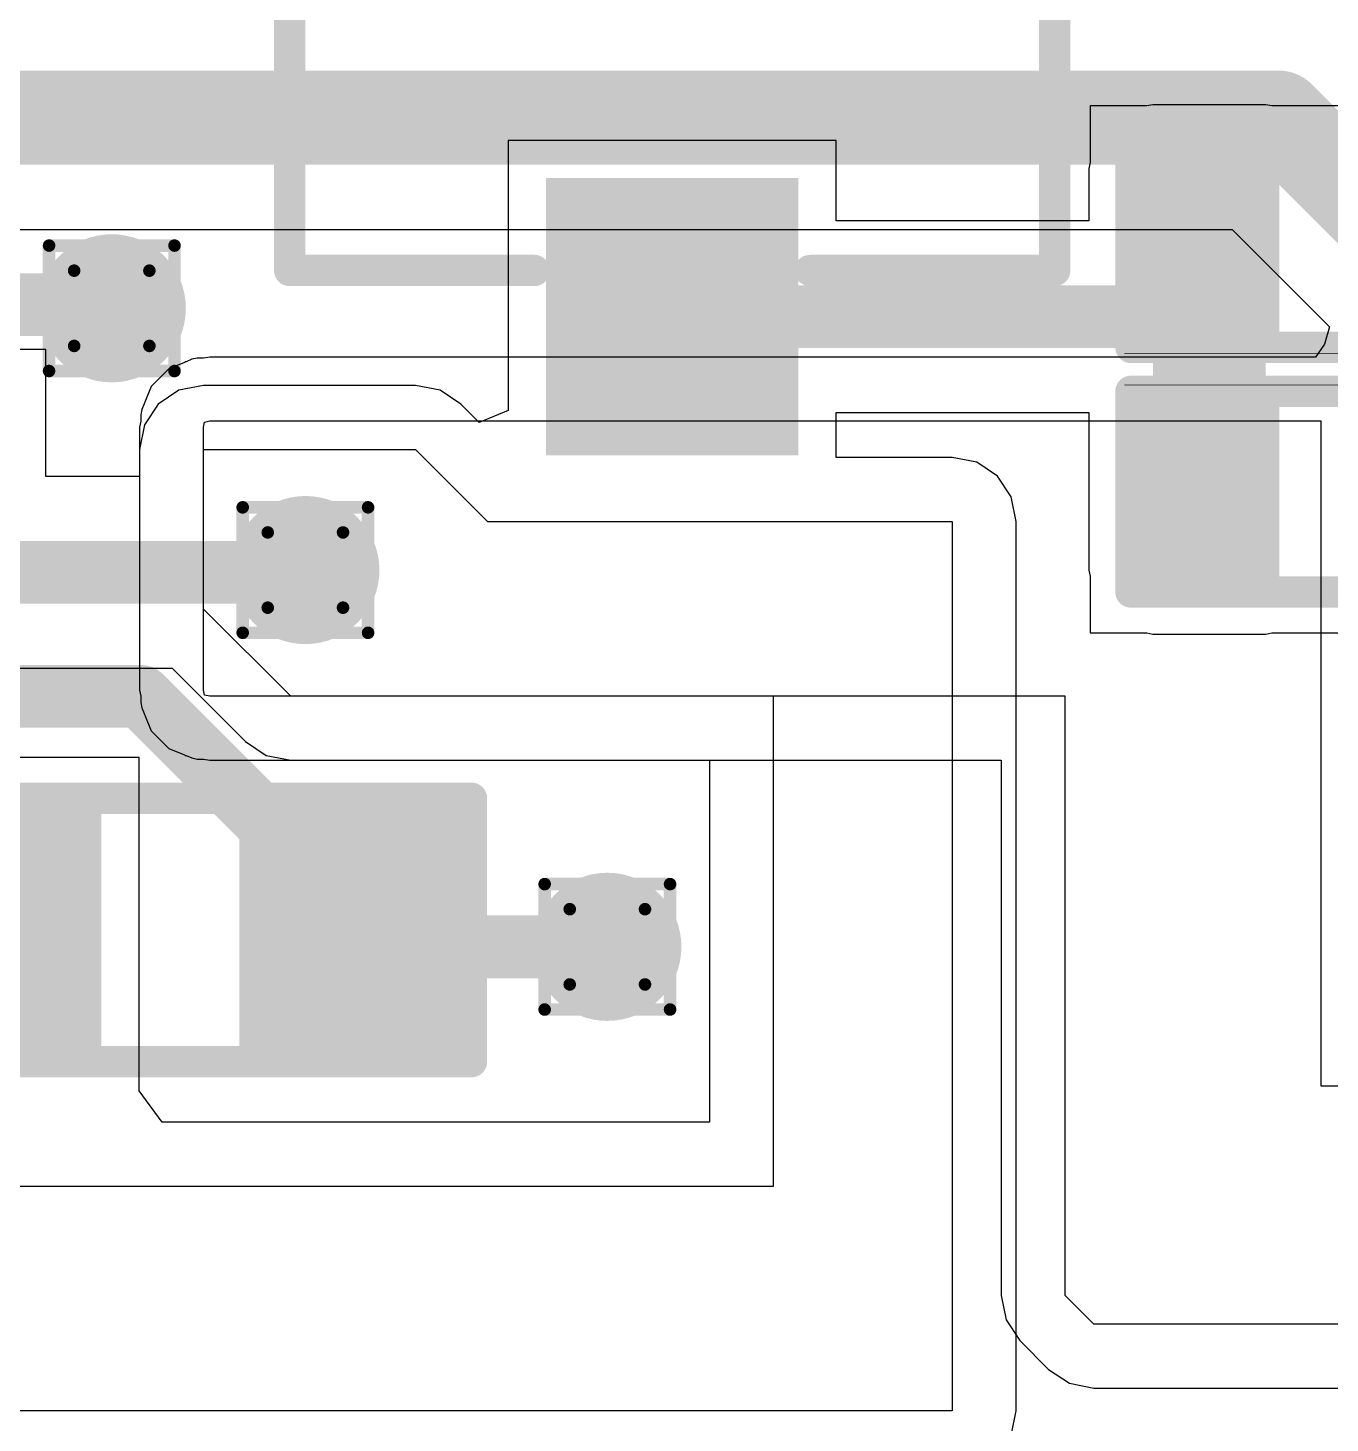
# Model space of a CAD drawing. Header units: inches. Extents: x 0 to 355, y -10 to 78.
# Drawn here: x 41.85 to 47.12, y 5.7 to 11.35 of the extents above; entities that cross this region are included whole.
import ezdxf

# ---------------------------------------------------------------- set-up
doc = ezdxf.new("R2010")
doc.units = ezdxf.units.IN
for name, color, linetype in [('Bottom Layer', 5, 'Continuous'), ('Drill Drawing', 1, 'Continuous'), ('Top Layer', 1, 'Continuous'), ('Top Overlay', 2, 'Continuous'), ('Top Paste', 8, 'Continuous'), ('Top Solder', 216, 'Continuous'), ('Via Holes', 16, 'Continuous')]:
    doc.layers.add(name, color=color, linetype=linetype)

# ---------------------------------------------------------------- blocks, each defined once
blk = doc.blocks.new('R___0402_36')
at = {"layer": 'Top Layer'}
for points in [[(-0.6985, -0.3175), (-0.6985, 0.3175), (-0.2413, 0.3175), (-0.2413, -0.3175)], [(0.2413, -0.3175), (0.2413, 0.3175), (0.6985, 0.3175), (0.6985, -0.3175)]]:
    blk.add_hatch(color=1, dxfattribs=at).paths.add_polyline_path(points)
at = {"layer": 'Top Paste'}
for points in [[(-0.6985, -0.3175), (-0.6985, 0.3175), (-0.2413, 0.3175), (-0.2413, -0.3175)], [(0.2413, -0.3175), (0.2413, 0.3175), (0.6985, 0.3175), (0.6985, -0.3175)]]:
    blk.add_hatch(color=8, dxfattribs=at).paths.add_polyline_path(points)
at = {"layer": 'Top Solder'}
for points in [[(-0.7535, -0.3725), (-0.7535, 0.3725), (-0.1863, 0.3725), (-0.1863, -0.3725)], [(0.1863, -0.3725), (0.1863, 0.3725), (0.7535, 0.3725), (0.7535, -0.3725)]]:
    blk.add_hatch(color=216, dxfattribs=at).paths.add_polyline_path(points)
at = {"layer": 'Top Overlay'}
for points in [[(-0.7874, 0.4064, 0.127, 0.127, 0), (0.7874, 0.4064, 0.127, 0.127, 0)], [(-0.7874, -0.4064, 0.127, 0.127, 0), (-0.7874, 0.4064, 0.127, 0.127, 0)], [(0.7874, -0.4064, 0.127, 0.127, 0), (0.7874, 0.4064, 0.127, 0.127, 0)], [(-0.7874, -0.4064, 0.127, 0.127, 0), (0.7874, -0.4064, 0.127, 0.127, 0)], [(-0.8128, -0.4318, 0.00323, 0.00323, 0), (0.8128, -0.4318, 0.00323, 0.00323, 0)]]:
    blk.add_lwpolyline(points, format="xyseb", dxfattribs=at)
for points in [[(-0.8191, 0.4064, 0.0635, 0.0635, 1), (-0.7556, 0.4064, 0.0635, 0.0635, 1)], [(-0.8191, 0.4064, 0.0635, 0.0635, 1), (-0.7556, 0.4064, 0.0635, 0.0635, 1)], [(0.7556, 0.4064, 0.0635, 0.0635, 1), (0.8191, 0.4064, 0.0635, 0.0635, 1)], [(0.7556, 0.4064, 0.0635, 0.0635, 1), (0.8191, 0.4064, 0.0635, 0.0635, 1)], [(-0.8191, -0.4064, 0.0635, 0.0635, 1), (-0.7556, -0.4064, 0.0635, 0.0635, 1)], [(-0.8191, -0.4064, 0.0635, 0.0635, 1), (-0.7556, -0.4064, 0.0635, 0.0635, 1)], [(0.7556, -0.4064, 0.0635, 0.0635, 1), (0.8191, -0.4064, 0.0635, 0.0635, 1)], [(0.7556, -0.4064, 0.0635, 0.0635, 1), (0.8191, -0.4064, 0.0635, 0.0635, 1)], [(-0.8136, -0.4318, 0.00161, 0.00161, 1), (-0.812, -0.4318, 0.00161, 0.00161, 1)], [(0.812, -0.4318, 0.00161, 0.00161, 1), (0.8136, -0.4318, 0.00161, 0.00161, 1)]]:
    blk.add_lwpolyline(points, format="xyseb", close=True, dxfattribs=at)
blk = doc.blocks.new('R___0402_37')
at = {"layer": 'Top Layer'}
for points in [[(-0.6985, -0.3175), (-0.6985, 0.3175), (-0.2413, 0.3175), (-0.2413, -0.3175)], [(0.2413, -0.3175), (0.2413, 0.3175), (0.6985, 0.3175), (0.6985, -0.3175)]]:
    blk.add_hatch(color=1, dxfattribs=at).paths.add_polyline_path(points)
at = {"layer": 'Top Paste'}
for points in [[(-0.6985, -0.3175), (-0.6985, 0.3175), (-0.2413, 0.3175), (-0.2413, -0.3175)], [(0.2413, -0.3175), (0.2413, 0.3175), (0.6985, 0.3175), (0.6985, -0.3175)]]:
    blk.add_hatch(color=8, dxfattribs=at).paths.add_polyline_path(points)
at = {"layer": 'Top Solder'}
for points in [[(-0.7535, -0.3725), (-0.7535, 0.3725), (-0.1863, 0.3725), (-0.1863, -0.3725)], [(0.1863, -0.3725), (0.1863, 0.3725), (0.7535, 0.3725), (0.7535, -0.3725)]]:
    blk.add_hatch(color=216, dxfattribs=at).paths.add_polyline_path(points)
at = {"layer": 'Top Overlay'}
for points in [[(-0.7874, 0.4064, 0.127, 0.127, 0), (-0.7874, -0.4064, 0.127, 0.127, 0)], [(0.7874, 0.4064, 0.127, 0.127, 0), (-0.7874, 0.4064, 0.127, 0.127, 0)], [(0.7874, 0.4064, 0.127, 0.127, 0), (0.7874, -0.4064, 0.127, 0.127, 0)], [(0.7874, -0.4064, 0.127, 0.127, 0), (-0.7874, -0.4064, 0.127, 0.127, 0)], [(0.8128, -0.4318, 0.00323, 0.00323, 0), (-0.8128, -0.4318, 0.00323, 0.00323, 0)]]:
    blk.add_lwpolyline(points, format="xyseb", dxfattribs=at)
for points in [[(-0.8191, 0.4064, 0.0635, 0.0635, 1), (-0.7556, 0.4064, 0.0635, 0.0635, 1)], [(-0.8191, 0.4064, 0.0635, 0.0635, 1), (-0.7556, 0.4064, 0.0635, 0.0635, 1)], [(0.7556, 0.4064, 0.0635, 0.0635, 1), (0.8191, 0.4064, 0.0635, 0.0635, 1)], [(0.7556, 0.4064, 0.0635, 0.0635, 1), (0.8191, 0.4064, 0.0635, 0.0635, 1)], [(-0.8191, -0.4064, 0.0635, 0.0635, 1), (-0.7556, -0.4064, 0.0635, 0.0635, 1)], [(-0.8191, -0.4064, 0.0635, 0.0635, 1), (-0.7556, -0.4064, 0.0635, 0.0635, 1)], [(0.7556, -0.4064, 0.0635, 0.0635, 1), (0.8191, -0.4064, 0.0635, 0.0635, 1)], [(0.7556, -0.4064, 0.0635, 0.0635, 1), (0.8191, -0.4064, 0.0635, 0.0635, 1)], [(-0.8136, -0.4318, 0.00161, 0.00161, 1), (-0.812, -0.4318, 0.00161, 0.00161, 1)], [(0.812, -0.4318, 0.00161, 0.00161, 1), (0.8136, -0.4318, 0.00161, 0.00161, 1)]]:
    blk.add_lwpolyline(points, format="xyseb", close=True, dxfattribs=at)
blk = doc.blocks.new('R___0603_48')
at = {"layer": 'Top Layer'}
for points in [[(-0.381, 0.4445), (-0.381, -0.4445), (-1.143, -0.4445), (-1.143, 0.4445)], [(1.143, 0.4445), (1.143, -0.4445), (0.381, -0.4445), (0.381, 0.4445)]]:
    blk.add_hatch(color=1, dxfattribs=at).paths.add_polyline_path(points)
at = {"layer": 'Top Paste'}
for points in [[(-0.381, 0.4445), (-0.381, -0.4445), (-1.143, -0.4445), (-1.143, 0.4445)], [(1.143, 0.4445), (1.143, -0.4445), (0.381, -0.4445), (0.381, 0.4445)]]:
    blk.add_hatch(color=8, dxfattribs=at).paths.add_polyline_path(points)
at = {"layer": 'Top Solder'}
for points in [[(-0.2794, 0.5461), (-0.2794, -0.5461), (-1.2446, -0.5461), (-1.2446, 0.5461)], [(1.2446, 0.5461), (1.2446, -0.5461), (0.2794, -0.5461), (0.2794, 0.5461)]]:
    blk.add_hatch(color=216, dxfattribs=at).paths.add_polyline_path(points)
at = {"layer": 'Top Overlay'}
for points in [[(1.2192, 0.5334, 0.127, 0.127, 0), (-1.2192, 0.5334, 0.127, 0.127, 0)], [(-1.2192, 0.5334, 0.127, 0.127, 0), (-1.2192, -0.5334, 0.127, 0.127, 0)], [(1.2192, 0.5334, 0.127, 0.127, 0), (1.2192, -0.5334, 0.127, 0.127, 0)], [(1.2192, -0.5334, 0.127, 0.127, 0), (-1.2192, -0.5334, 0.127, 0.127, 0)]]:
    blk.add_lwpolyline(points, format="xyseb", dxfattribs=at)
for points in [[(-1.25095, 0.5334, 0.0635, 0.0635, 1), (-1.18745, 0.5334, 0.0635, 0.0635, 1)], [(-1.25095, 0.5334, 0.0635, 0.0635, 1), (-1.18745, 0.5334, 0.0635, 0.0635, 1)], [(1.18745, 0.5334, 0.0635, 0.0635, 1), (1.25095, 0.5334, 0.0635, 0.0635, 1)], [(1.18745, 0.5334, 0.0635, 0.0635, 1), (1.25095, 0.5334, 0.0635, 0.0635, 1)], [(-1.25095, -0.5334, 0.0635, 0.0635, 1), (-1.18745, -0.5334, 0.0635, 0.0635, 1)], [(-1.25095, -0.5334, 0.0635, 0.0635, 1), (-1.18745, -0.5334, 0.0635, 0.0635, 1)], [(1.18745, -0.5334, 0.0635, 0.0635, 1), (1.25095, -0.5334, 0.0635, 0.0635, 1)], [(1.18745, -0.5334, 0.0635, 0.0635, 1), (1.25095, -0.5334, 0.0635, 0.0635, 1)]]:
    blk.add_lwpolyline(points, format="xyseb", close=True, dxfattribs=at)
blk = doc.blocks.new('S___23_62')
at = {"layer": 'Top Layer'}
for points in [[(-0.41, 1.46), (0.41, 1.46), (0.41, 0.54), (-0.41, 0.54)], [(-1.36, -0.54), (-0.54, -0.54), (-0.54, -1.46), (-1.36, -1.46)], [(0.54, -0.54), (1.36, -0.54), (1.36, -1.46), (0.54, -1.46)]]:
    blk.add_hatch(color=1, dxfattribs=at).paths.add_polyline_path(points)
at = {"layer": 'Top Paste'}
for points in [[(-0.41, 1.46), (0.41, 1.46), (0.41, 0.54), (-0.41, 0.54)], [(-1.36, -0.54), (-0.54, -0.54), (-0.54, -1.46), (-1.36, -1.46)], [(0.54, -0.54), (1.36, -0.54), (1.36, -1.46), (0.54, -1.46)]]:
    blk.add_hatch(color=8, dxfattribs=at).paths.add_polyline_path(points)
at = {"layer": 'Top Solder'}
for points in [[(-0.5116, 1.5616), (0.5116, 1.5616), (0.5116, 0.4384), (-0.5116, 0.4384)], [(-1.4616, -0.4384), (-0.4384, -0.4384), (-0.4384, -1.5616), (-1.4616, -1.5616)], [(0.4384, -0.4384), (1.4616, -0.4384), (1.4616, -1.5616), (0.4384, -1.5616)]]:
    blk.add_hatch(color=216, dxfattribs=at).paths.add_polyline_path(points)
at = {"layer": 'Top Overlay'}
for points in [[(-0.5588, 0.8128, 0.127, 0.127, 0), (-1.5494, 0.8128, 0.127, 0.127, 0)], [(-1.5494, 0.8128, 0.127, 0.127, 0), (-1.5494, -0.5842, 0.127, 0.127, 0)], [(1.5494, 0.8128, 0.127, 0.127, 0), (0.5588, 0.8128, 0.127, 0.127, 0)], [(1.5494, 0.8128, 0.127, 0.127, 0), (1.5494, -0.5842, 0.127, 0.127, 0)], [(0.3302, -0.7874, 0.127, 0.127, 0), (-0.3302, -0.7874, 0.127, 0.127, 0)], [(-1.6764, -1.0414, 0.127, 0.127, 0), (-1.6764, -1.2954, 0.127, 0.127, 0)], [(-1.5494, -1.1684, 0.127, 0.127, 0), (-1.6764, -1.0414, 0.127, 0.127, 0)], [(-1.5494, -1.1684, 0.127, 0.127, 0), (-1.6764, -1.2954, 0.127, 0.127, 0)]]:
    blk.add_lwpolyline(points, format="xyseb", dxfattribs=at)
for points in [[(-1.5812, 0.8128, 0.0635, 0.0635, 1), (-1.5176, 0.8128, 0.0635, 0.0635, 1)], [(-1.5812, 0.8128, 0.0635, 0.0635, 1), (-1.5176, 0.8128, 0.0635, 0.0635, 1)], [(-0.5905, 0.8128, 0.0635, 0.0635, 1), (-0.5271, 0.8128, 0.0635, 0.0635, 1)], [(0.5271, 0.8128, 0.0635, 0.0635, 1), (0.5905, 0.8128, 0.0635, 0.0635, 1)], [(1.5176, 0.8128, 0.0635, 0.0635, 1), (1.5812, 0.8128, 0.0635, 0.0635, 1)], [(1.5176, 0.8128, 0.0635, 0.0635, 1), (1.5812, 0.8128, 0.0635, 0.0635, 1)], [(-1.5812, -0.5842, 0.0635, 0.0635, 1), (-1.5176, -0.5842, 0.0635, 0.0635, 1)], [(1.5176, -0.5842, 0.0635, 0.0635, 1), (1.5812, -0.5842, 0.0635, 0.0635, 1)], [(-0.3619, -0.7874, 0.0635, 0.0635, 1), (-0.2984, -0.7874, 0.0635, 0.0635, 1)], [(0.2984, -0.7874, 0.0635, 0.0635, 1), (0.3619, -0.7874, 0.0635, 0.0635, 1)], [(-1.7082, -1.0414, 0.0635, 0.0635, 1), (-1.6446, -1.0414, 0.0635, 0.0635, 1)], [(-1.7082, -1.0414, 0.0635, 0.0635, 1), (-1.6446, -1.0414, 0.0635, 0.0635, 1)], [(-1.5812, -1.1684, 0.0635, 0.0635, 1), (-1.5176, -1.1684, 0.0635, 0.0635, 1)], [(-1.5812, -1.1684, 0.0635, 0.0635, 1), (-1.5176, -1.1684, 0.0635, 0.0635, 1)], [(-1.7082, -1.2954, 0.0635, 0.0635, 1), (-1.6446, -1.2954, 0.0635, 0.0635, 1)], [(-1.7082, -1.2954, 0.0635, 0.0635, 1), (-1.6446, -1.2954, 0.0635, 0.0635, 1)]]:
    blk.add_lwpolyline(points, format="xyseb", close=True, dxfattribs=at)

msp = doc.modelspace()

# ---------------------------------------------------------------- hatches: boundary and pattern name
at = {"layer": 'Bottom Layer'}
h = msp.add_hatch(color=5, dxfattribs=at)
edge = h.paths.add_edge_path()
edge.add_arc((42.1851, 10.2103), 0.3, 0, 360)
h = msp.add_hatch(color=5, dxfattribs=at)
edge = h.paths.add_edge_path()
edge.add_arc((42.9693, 9.1502), 0.3, 0, 360)
h = msp.add_hatch(color=5, dxfattribs=at)
edge = h.paths.add_edge_path()
edge.add_arc((44.1925, 7.6244), 0.3, 0, 360)
at = {"layer": 'Top Layer'}
msp.add_hatch(color=1, dxfattribs=at).paths.add_polyline_path([(46.4023, 9.1502), (46.8595, 9.1502), (46.8595, 10.7758), (46.4023, 10.7758)])
h = msp.add_hatch(color=1, dxfattribs=at)
edge = h.paths.add_edge_path()
edge.add_arc((42.1851, 10.2103), 0.3, 0, 360)
h = msp.add_hatch(color=1, dxfattribs=at)
edge = h.paths.add_edge_path()
edge.add_arc((42.9693, 9.1502), 0.3, 0, 360)
h = msp.add_hatch(color=1, dxfattribs=at)
edge = h.paths.add_edge_path()
edge.add_arc((44.1925, 7.6244), 0.3, 0, 360)
at = {"layer": 'Via Holes'}
h = msp.add_hatch(color=7, dxfattribs=at)
edge = h.paths.add_edge_path()
edge.add_arc((42.1851, 10.2103), 0.15, 0, 360)
h = msp.add_hatch(color=7, dxfattribs=at)
edge = h.paths.add_edge_path()
edge.add_arc((42.9693, 9.1502), 0.15, 0, 360)
h = msp.add_hatch(color=7, dxfattribs=at)
edge = h.paths.add_edge_path()
edge.add_arc((44.1925, 7.6244), 0.15, 0, 360)

# ---------------------------------------------------------------- linework, layer by layer
at = {"layer": 'Bottom Layer'}
for p, q in [((36.2017, 10.5294), (46.7239, 10.5294)), ((46.7239, 10.5294), (47.118, 10.1353)), ((47.118, 10.1353), (47.0975, 10.0646)), ((47.0975, 10.0646), (47.0608, 10.0129)), ((42.51, 10.0037), (42.4865, 9.9939)), ((42.5313, 10.0079), (42.51, 10.0037)), ((42.5568, 10.0079), (42.5313, 10.0079)), ((42.5818, 10.0129), (42.5568, 10.0079)), ((47.0608, 10.0129), (42.5818, 10.0129)), ((42.4167, 9.965), (42.3452, 9.8936)), ((42.4795, 9.9911), (42.4167, 9.965)), ((42.4827, 9.9932), (42.4795, 9.9911)), ((42.4865, 9.9939), (42.4827, 9.9932)), ((42.3452, 9.8936), (42.3192, 9.8307)), ((42.3066, 9.8002), (42.3023, 9.7789)), ((42.3023, 9.7789), (42.3023, 9.7534)), ((42.3163, 9.8238), (42.3066, 9.8002)), ((42.3171, 9.8275), (42.3163, 9.8238)), ((42.3192, 9.8307), (42.3171, 9.8275)), ((42.3023, 9.7534), (42.2973, 9.7284)), ((42.2973, 9.7284), (42.2973, 8.6644)), ((42.5563, 9.7284), (42.5606, 9.7497)), ((42.5563, 8.6644), (42.5563, 9.7284)), ((42.5606, 9.7497), (42.5818, 9.7539)), ((42.5818, 9.7539), (47.0825, 9.7539)), ((47.0825, 9.7539), (47.0825, 7.0615)), ((42.2973, 8.6644), (42.3023, 8.6394)), ((42.5606, 8.6431), (42.5563, 8.6644)), ((42.3023, 8.6394), (42.3023, 8.6139)), ((42.3023, 8.6139), (42.3066, 8.5926)), ((42.3066, 8.5926), (42.3163, 8.5691)), ((42.5818, 8.6389), (42.5606, 8.6431)), ((46.0467, 8.6389), (42.5818, 8.6389)), ((46.0467, 8.3799), (46.0467, 8.6389)), ((42.3163, 8.5691), (42.3171, 8.5653)), ((42.3171, 8.5653), (42.3192, 8.5621)), ((42.3192, 8.5621), (42.3452, 8.4993)), ((42.3452, 8.4993), (42.4167, 8.4278)), ((42.4167, 8.4278), (42.4795, 8.4018)), ((42.4795, 8.4018), (42.4827, 8.3997)), ((42.4827, 8.3997), (42.4865, 8.3989)), ((42.4865, 8.3989), (42.51, 8.3891)), ((42.51, 8.3891), (42.5313, 8.3849)), ((42.5313, 8.3849), (42.5568, 8.3849)), ((42.5568, 8.3849), (42.5818, 8.3799)), ((42.5818, 8.3799), (45.7877, 8.3799)), ((45.7877, 8.3799), (45.7877, 6.2127)), ((46.0467, 6.2127), (46.0467, 8.3799)), ((47.0825, 7.0615), (51.2029, 7.0615)), ((45.7877, 6.2127), (45.8075, 6.1136)), ((46.1632, 6.0963), (46.0467, 6.2127)), ((45.8075, 6.1136), (45.8636, 6.0296)), ((48.667, 6.0963), (46.1632, 6.0963)), ((45.8636, 6.0296), (45.98, 5.9132)), ((45.98, 5.9132), (46.0641, 5.857)), ((46.0641, 5.857), (46.1632, 5.8373)), ((46.1632, 5.8373), (48.667, 5.8373))]:
    msp.add_line(p, q, dxfattribs=at)
for points in [[(35.8648, 10.9826, 0.381, 0.381, 0), (46.9116, 10.9826, 0.381, 0.381, 0)], [(46.9116, 10.9826, 0.381, 0.381, 0), (47.676, 10.2183, 0.381, 0.381, 0)]]:
    msp.add_lwpolyline(points, format="xyseb", dxfattribs=at)
msp.add_lwpolyline([(46.8164, 10.9826, 0.1905, 0.1905, 1), (47.0069, 10.9826, 0.1905, 0.1905, 1)], format="xyseb", close=True, dxfattribs=at)
msp.add_lwpolyline([(46.8164, 10.9826, 0.1905, 0.1905, 1), (47.0069, 10.9826, 0.1905, 0.1905, 1)], format="xyseb", close=True, dxfattribs=at)
at = {"layer": 'Drill Drawing'}
for points in [[(41.9311, 10.4643, 0.0508, 0.0508, 0), (42.4391, 10.4643, 0.0508, 0.0508, 0)], [(41.9311, 9.9563, 0.0508, 0.0508, 0), (41.9311, 10.4643, 0.0508, 0.0508, 0)], [(42.4391, 9.9563, 0.0508, 0.0508, 0), (42.4391, 10.4643, 0.0508, 0.0508, 0)], [(42.0327, 10.3627, 0.0508, 0.0508, 0), (42.3375, 10.3627, 0.0508, 0.0508, 0)], [(42.0327, 10.0579, 0.0508, 0.0508, 0), (42.0327, 10.3627, 0.0508, 0.0508, 0)], [(42.3375, 10.0579, 0.0508, 0.0508, 0), (42.3375, 10.3627, 0.0508, 0.0508, 0)], [(42.0327, 10.0579, 0.0508, 0.0508, 0), (42.3375, 10.0579, 0.0508, 0.0508, 0)], [(41.9311, 9.9563, 0.0508, 0.0508, 0), (42.4391, 9.9563, 0.0508, 0.0508, 0)], [(42.7153, 9.4042, 0.0508, 0.0508, 0), (43.2233, 9.4042, 0.0508, 0.0508, 0)], [(42.7153, 8.8962, 0.0508, 0.0508, 0), (42.7153, 9.4042, 0.0508, 0.0508, 0)], [(43.2233, 8.8962, 0.0508, 0.0508, 0), (43.2233, 9.4042, 0.0508, 0.0508, 0)], [(42.8169, 9.3026, 0.0508, 0.0508, 0), (43.1217, 9.3026, 0.0508, 0.0508, 0)], [(42.8169, 8.9978, 0.0508, 0.0508, 0), (42.8169, 9.3026, 0.0508, 0.0508, 0)], [(43.1217, 8.9978, 0.0508, 0.0508, 0), (43.1217, 9.3026, 0.0508, 0.0508, 0)], [(42.8169, 8.9978, 0.0508, 0.0508, 0), (43.1217, 8.9978, 0.0508, 0.0508, 0)], [(42.7153, 8.8962, 0.0508, 0.0508, 0), (43.2233, 8.8962, 0.0508, 0.0508, 0)], [(43.9385, 7.8784, 0.0508, 0.0508, 0), (44.4465, 7.8784, 0.0508, 0.0508, 0)], [(43.9385, 7.3704, 0.0508, 0.0508, 0), (43.9385, 7.8784, 0.0508, 0.0508, 0)], [(44.4465, 7.3704, 0.0508, 0.0508, 0), (44.4465, 7.8784, 0.0508, 0.0508, 0)], [(44.0401, 7.7768, 0.0508, 0.0508, 0), (44.3449, 7.7768, 0.0508, 0.0508, 0)], [(44.0401, 7.472, 0.0508, 0.0508, 0), (44.0401, 7.7768, 0.0508, 0.0508, 0)], [(44.3449, 7.472, 0.0508, 0.0508, 0), (44.3449, 7.7768, 0.0508, 0.0508, 0)], [(44.0401, 7.472, 0.0508, 0.0508, 0), (44.3449, 7.472, 0.0508, 0.0508, 0)], [(43.9385, 7.3704, 0.0508, 0.0508, 0), (44.4465, 7.3704, 0.0508, 0.0508, 0)]]:
    msp.add_lwpolyline(points, format="xyseb", dxfattribs=at)
for points in [[(41.9184, 10.4643, 0.0254, 0.0254, 1), (41.9438, 10.4643, 0.0254, 0.0254, 1)], [(41.9184, 10.4643, 0.0254, 0.0254, 1), (41.9438, 10.4643, 0.0254, 0.0254, 1)], [(42.4264, 10.4643, 0.0254, 0.0254, 1), (42.4518, 10.4643, 0.0254, 0.0254, 1)], [(42.4264, 10.4643, 0.0254, 0.0254, 1), (42.4518, 10.4643, 0.0254, 0.0254, 1)], [(42.02, 10.3627, 0.0254, 0.0254, 1), (42.0454, 10.3627, 0.0254, 0.0254, 1)], [(42.02, 10.3627, 0.0254, 0.0254, 1), (42.0454, 10.3627, 0.0254, 0.0254, 1)], [(42.3248, 10.3627, 0.0254, 0.0254, 1), (42.3502, 10.3627, 0.0254, 0.0254, 1)], [(42.3248, 10.3627, 0.0254, 0.0254, 1), (42.3502, 10.3627, 0.0254, 0.0254, 1)], [(42.02, 10.0579, 0.0254, 0.0254, 1), (42.0454, 10.0579, 0.0254, 0.0254, 1)], [(42.02, 10.0579, 0.0254, 0.0254, 1), (42.0454, 10.0579, 0.0254, 0.0254, 1)], [(42.3248, 10.0579, 0.0254, 0.0254, 1), (42.3502, 10.0579, 0.0254, 0.0254, 1)], [(42.3248, 10.0579, 0.0254, 0.0254, 1), (42.3502, 10.0579, 0.0254, 0.0254, 1)], [(41.9184, 9.9563, 0.0254, 0.0254, 1), (41.9438, 9.9563, 0.0254, 0.0254, 1)], [(41.9184, 9.9563, 0.0254, 0.0254, 1), (41.9438, 9.9563, 0.0254, 0.0254, 1)], [(42.4264, 9.9563, 0.0254, 0.0254, 1), (42.4518, 9.9563, 0.0254, 0.0254, 1)], [(42.4264, 9.9563, 0.0254, 0.0254, 1), (42.4518, 9.9563, 0.0254, 0.0254, 1)], [(42.7026, 9.4042, 0.0254, 0.0254, 1), (42.728, 9.4042, 0.0254, 0.0254, 1)], [(42.7026, 9.4042, 0.0254, 0.0254, 1), (42.728, 9.4042, 0.0254, 0.0254, 1)], [(43.2106, 9.4042, 0.0254, 0.0254, 1), (43.236, 9.4042, 0.0254, 0.0254, 1)], [(43.2106, 9.4042, 0.0254, 0.0254, 1), (43.236, 9.4042, 0.0254, 0.0254, 1)], [(42.8042, 9.3026, 0.0254, 0.0254, 1), (42.8296, 9.3026, 0.0254, 0.0254, 1)], [(42.8042, 9.3026, 0.0254, 0.0254, 1), (42.8296, 9.3026, 0.0254, 0.0254, 1)], [(43.109, 9.3026, 0.0254, 0.0254, 1), (43.1344, 9.3026, 0.0254, 0.0254, 1)], [(43.109, 9.3026, 0.0254, 0.0254, 1), (43.1344, 9.3026, 0.0254, 0.0254, 1)], [(42.8042, 8.9978, 0.0254, 0.0254, 1), (42.8296, 8.9978, 0.0254, 0.0254, 1)], [(42.8042, 8.9978, 0.0254, 0.0254, 1), (42.8296, 8.9978, 0.0254, 0.0254, 1)], [(43.109, 8.9978, 0.0254, 0.0254, 1), (43.1344, 8.9978, 0.0254, 0.0254, 1)], [(43.109, 8.9978, 0.0254, 0.0254, 1), (43.1344, 8.9978, 0.0254, 0.0254, 1)], [(42.7026, 8.8962, 0.0254, 0.0254, 1), (42.728, 8.8962, 0.0254, 0.0254, 1)], [(42.7026, 8.8962, 0.0254, 0.0254, 1), (42.728, 8.8962, 0.0254, 0.0254, 1)], [(43.2106, 8.8962, 0.0254, 0.0254, 1), (43.236, 8.8962, 0.0254, 0.0254, 1)], [(43.2106, 8.8962, 0.0254, 0.0254, 1), (43.236, 8.8962, 0.0254, 0.0254, 1)], [(43.9258, 7.8784, 0.0254, 0.0254, 1), (43.9512, 7.8784, 0.0254, 0.0254, 1)], [(43.9258, 7.8784, 0.0254, 0.0254, 1), (43.9512, 7.8784, 0.0254, 0.0254, 1)], [(44.4338, 7.8784, 0.0254, 0.0254, 1), (44.4592, 7.8784, 0.0254, 0.0254, 1)], [(44.4338, 7.8784, 0.0254, 0.0254, 1), (44.4592, 7.8784, 0.0254, 0.0254, 1)], [(44.0274, 7.7768, 0.0254, 0.0254, 1), (44.0528, 7.7768, 0.0254, 0.0254, 1)], [(44.0274, 7.7768, 0.0254, 0.0254, 1), (44.0528, 7.7768, 0.0254, 0.0254, 1)], [(44.3322, 7.7768, 0.0254, 0.0254, 1), (44.3576, 7.7768, 0.0254, 0.0254, 1)], [(44.3322, 7.7768, 0.0254, 0.0254, 1), (44.3576, 7.7768, 0.0254, 0.0254, 1)], [(44.0274, 7.472, 0.0254, 0.0254, 1), (44.0528, 7.472, 0.0254, 0.0254, 1)], [(44.0274, 7.472, 0.0254, 0.0254, 1), (44.0528, 7.472, 0.0254, 0.0254, 1)], [(44.3322, 7.472, 0.0254, 0.0254, 1), (44.3576, 7.472, 0.0254, 0.0254, 1)], [(44.3322, 7.472, 0.0254, 0.0254, 1), (44.3576, 7.472, 0.0254, 0.0254, 1)], [(43.9258, 7.3704, 0.0254, 0.0254, 1), (43.9512, 7.3704, 0.0254, 0.0254, 1)], [(43.9258, 7.3704, 0.0254, 0.0254, 1), (43.9512, 7.3704, 0.0254, 0.0254, 1)], [(44.4338, 7.3704, 0.0254, 0.0254, 1), (44.4592, 7.3704, 0.0254, 0.0254, 1)], [(44.4338, 7.3704, 0.0254, 0.0254, 1), (44.4592, 7.3704, 0.0254, 0.0254, 1)]]:
    msp.add_lwpolyline(points, format="xyseb", close=True, dxfattribs=at)
at = {"layer": 'Top Layer'}
for p, q in [((46.3773, 11.0298), (46.1483, 11.0298)), ((46.1483, 11.0298), (46.1483, 10.8008)), ((46.4023, 11.0348), (46.3773, 11.0298)), ((46.8595, 11.0348), (46.4023, 11.0348)), ((46.8845, 11.0298), (46.8595, 11.0348)), ((48.0177, 11.0298), (46.8845, 11.0298)), ((45.1191, 10.8903), (43.7911, 10.8903)), ((43.7911, 10.8903), (43.7911, 9.7958)), ((45.1191, 10.5648), (45.1191, 10.8903)), ((46.1483, 10.8008), (46.1433, 10.7758)), ((46.1433, 10.7758), (46.1433, 10.5648)), ((46.1433, 10.5648), (45.1191, 10.5648)), ((41.9175, 10.0429), (41.1095, 10.0429)), ((41.9175, 9.5294), (41.9175, 10.0429)), ((42.5563, 9.8979), (42.4572, 9.8782)), ((43.4158, 9.8979), (42.5563, 9.8979)), ((43.5149, 9.8782), (43.4158, 9.8979)), ((42.4572, 9.8782), (42.3732, 9.822)), ((43.599, 9.822), (43.5149, 9.8782)), ((42.3732, 9.822), (42.3171, 9.738)), ((43.6738, 9.7472), (43.599, 9.822)), ((43.7911, 9.7958), (43.6738, 9.7472)), ((45.1191, 9.6065), (45.1191, 9.7878)), ((45.1191, 9.7878), (46.1433, 9.7878)), ((46.1433, 9.7878), (46.1433, 9.1502)), ((42.3171, 9.738), (42.2973, 9.6389)), ((42.2973, 9.6389), (42.2973, 9.5294)), ((42.5563, 8.9925), (42.5563, 9.6389)), ((42.5563, 9.6389), (43.4158, 9.6389)), ((43.4158, 9.6389), (43.7072, 9.3475)), ((45.5895, 9.6065), (45.1191, 9.6065)), ((45.6886, 9.5868), (45.5895, 9.6065)), ((45.7726, 9.5306), (45.6886, 9.5868)), ((42.2973, 9.5294), (41.9175, 9.5294)), ((45.8288, 9.4466), (45.7726, 9.5306)), ((45.8485, 9.3475), (45.8288, 9.4466)), ((43.7072, 9.3475), (45.5895, 9.3475)), ((45.5895, 9.3475), (45.5895, 5.7451)), ((45.8485, 5.7451), (45.8485, 9.3475)), ((46.1433, 9.1502), (46.1483, 9.1252)), ((46.1483, 9.1252), (46.1483, 8.8962)), ((42.9099, 8.6389), (42.5563, 8.9925)), ((46.1483, 8.8962), (46.3773, 8.8962)), ((46.3773, 8.8962), (46.4023, 8.8912)), ((46.4023, 8.8912), (46.8595, 8.8912)), ((46.8595, 8.8912), (46.8845, 8.8962)), ((46.8845, 8.8962), (48.0177, 8.8962)), ((40.2948, 8.7524), (42.4301, 8.7524)), ((42.4301, 8.7524), (42.7268, 8.4558)), ((44.8651, 8.6389), (42.9099, 8.6389)), ((44.8651, 6.6551), (44.8651, 8.6389)), ((42.7268, 8.4558), (42.8108, 8.3997)), ((42.2958, 8.3913), (41.5752, 8.3913)), ((42.2958, 7.0411), (42.2958, 8.3913)), ((42.8108, 8.3997), (42.9099, 8.3799)), ((42.9099, 8.3799), (44.6061, 8.3799)), ((44.6061, 8.3799), (44.6061, 6.9141)), ((42.3896, 6.9141), (42.2958, 7.0411)), ((44.6061, 6.9141), (42.3896, 6.9141)), ((39.2937, 6.6551), (44.8651, 6.6551)), ((45.5895, 5.7451), (38.9227, 5.7451)), ((45.8288, 5.646), (45.8485, 5.7451))]:
    msp.add_line(p, q, dxfattribs=at)
for points in [[(46.6309, 10.2779, 0.254, 0.254, 0), (46.6309, 10.4583, 0.254, 0.254, 0)], [(46.5293, 10.1763, 0.254, 0.254, 0), (46.6309, 10.2779, 0.254, 0.254, 0)], [(41.5278, 10.2246, 0.254, 0.254, 0), (42.1708, 10.2246, 0.254, 0.254, 0)], [(42.1708, 10.2246, 0.254, 0.254, 0), (42.1851, 10.2103, 0.254, 0.254, 0)], [(44.4551, 10.1763, 0.254, 0.254, 0), (46.5293, 10.1763, 0.254, 0.254, 0)], [(40.2867, 9.1409, 0.254, 0.254, 0), (42.9601, 9.1409, 0.254, 0.254, 0)], [(42.9601, 9.1409, 0.254, 0.254, 0), (42.9693, 9.1502, 0.254, 0.254, 0)], [(40.2847, 8.6389, 0.254, 0.254, 0), (42.3022, 8.6389, 0.254, 0.254, 0)], [(42.3022, 8.6389, 0.254, 0.254, 0), (43.1848, 7.7563, 0.254, 0.254, 0)], [(43.1848, 7.6928, 0.254, 0.254, 0), (43.1848, 7.7563, 0.254, 0.254, 0)], [(43.1848, 7.6928, 0.254, 0.254, 0), (43.2532, 7.6244, 0.254, 0.254, 0)], [(43.2532, 7.6244, 0.254, 0.254, 0), (44.1925, 7.6244, 0.254, 0.254, 0)]]:
    msp.add_lwpolyline(points, format="xyseb", dxfattribs=at)
for points in [[(46.5674, 10.4583, 0.127, 0.127, 1), (46.6944, 10.4583, 0.127, 0.127, 1)], [(46.5674, 10.2779, 0.127, 0.127, 1), (46.6944, 10.2779, 0.127, 0.127, 1)], [(46.5674, 10.2779, 0.127, 0.127, 1), (46.6944, 10.2779, 0.127, 0.127, 1)], [(42.1073, 10.2246, 0.127, 0.127, 1), (42.2343, 10.2246, 0.127, 0.127, 1)], [(42.1073, 10.2246, 0.127, 0.127, 1), (42.2343, 10.2246, 0.127, 0.127, 1)], [(42.1216, 10.2103, 0.127, 0.127, 1), (42.2486, 10.2103, 0.127, 0.127, 1)], [(44.3916, 10.1763, 0.127, 0.127, 1), (44.5186, 10.1763, 0.127, 0.127, 1)], [(46.4658, 10.1763, 0.127, 0.127, 1), (46.5928, 10.1763, 0.127, 0.127, 1)], [(46.4658, 10.1763, 0.127, 0.127, 1), (46.5928, 10.1763, 0.127, 0.127, 1)], [(42.8966, 9.1409, 0.127, 0.127, 1), (43.0236, 9.1409, 0.127, 0.127, 1)], [(42.8966, 9.1409, 0.127, 0.127, 1), (43.0236, 9.1409, 0.127, 0.127, 1)], [(42.9058, 9.1502, 0.127, 0.127, 1), (43.0328, 9.1502, 0.127, 0.127, 1)], [(42.2387, 8.6389, 0.127, 0.127, 1), (42.3657, 8.6389, 0.127, 0.127, 1)], [(42.2387, 8.6389, 0.127, 0.127, 1), (42.3657, 8.6389, 0.127, 0.127, 1)], [(43.1213, 7.7563, 0.127, 0.127, 1), (43.2483, 7.7563, 0.127, 0.127, 1)], [(43.1213, 7.7563, 0.127, 0.127, 1), (43.2483, 7.7563, 0.127, 0.127, 1)], [(43.1213, 7.6928, 0.127, 0.127, 1), (43.2483, 7.6928, 0.127, 0.127, 1)], [(43.1213, 7.6928, 0.127, 0.127, 1), (43.2483, 7.6928, 0.127, 0.127, 1)], [(43.1897, 7.6244, 0.127, 0.127, 1), (43.3167, 7.6244, 0.127, 0.127, 1)], [(43.1897, 7.6244, 0.127, 0.127, 1), (43.3167, 7.6244, 0.127, 0.127, 1)], [(44.129, 7.6244, 0.127, 0.127, 1), (44.256, 7.6244, 0.127, 0.127, 1)]]:
    msp.add_lwpolyline(points, format="xyseb", close=True, dxfattribs=at)

# ---------------------------------------------------------------- block references
at = {"rotation": 180}
for name, p in [('S___23_62', (44.4551, 11.1763)), ('R___0402_37', (47.1008, 9.4677)), ('R___0603_48', (42.4228, 7.6928))]:
    msp.add_blockref(name, p, dxfattribs=at)
msp.add_blockref('R___0402_36', (47.1008, 10.4583))

doc.saveas('drawing.dxf')
